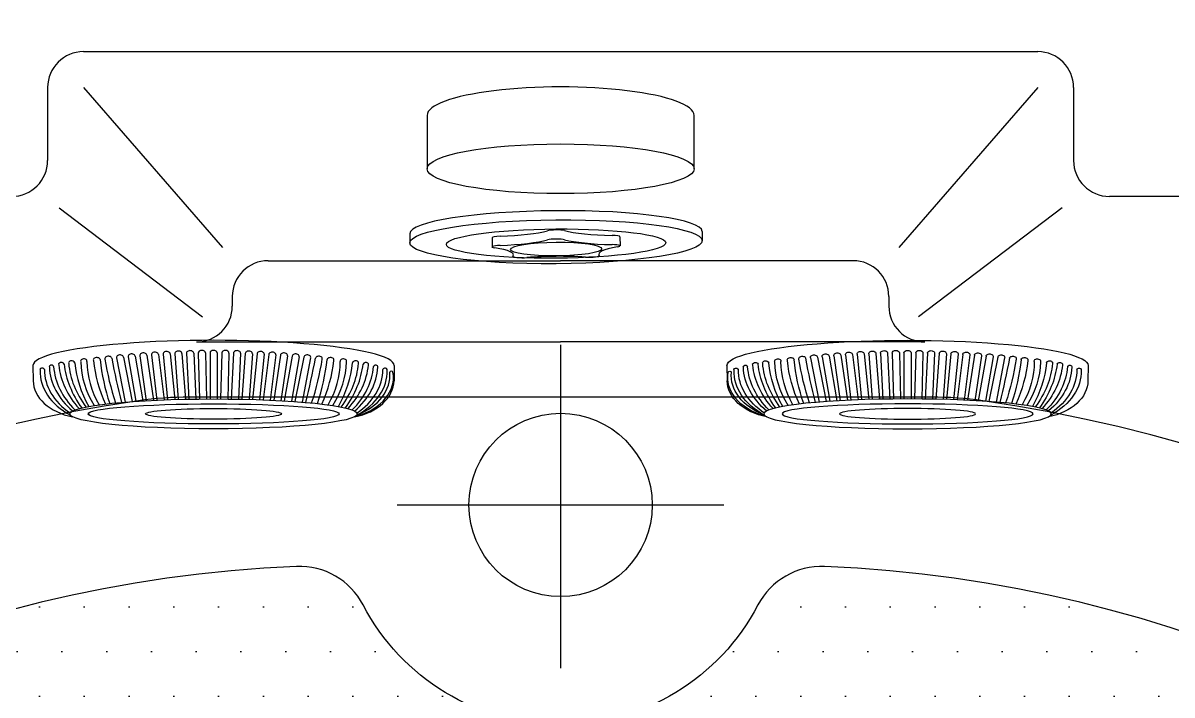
# Model space of a CAD drawing. Header units: millimetres. Extents: x -1272.84 to -1271.34, y 2198.98 to 2200.47.
# Drawn here: x -1272.2385 to -1271.9177, y 2200.0736 to 2200.2612 of the extents above; entities that cross this region are included whole.
import ezdxf

# ---------------------------------------------------------------- set-up
doc = ezdxf.new("R2010")
doc.units = ezdxf.units.MM
doc.header["$LTSCALE"] = 10
doc.linetypes.add('CENTER2', pattern=[1.125, 0.75, -0.125, 0.125, -0.125])
for name, color, linetype in [('CONTOR05', 7, 'Continuous'), ('jacuzzi', 1, 'Continuous'), ('LCOTA02', 1, 'Continuous')]:
    doc.layers.add(name, color=color, linetype=linetype)

# ---------------------------------------------------------------- blocks, each defined once
blk = doc.blocks.new('A$C1E5B20B9')
at = {"layer": 'LCOTA02'}
for p, q in [((12.000000421062, 79.99999989069056), (17.000000421062, 79.99999989069056)), ((14.5565718559368, 57.48794447257129), (19.5565718559368, 57.48794447257129)), ((14.55657185593681, 22.51205530881006), (20.02288303118667, 22.51205530881006)), ((12.00000042106194, -1.093094397219829e-07), (17.00000042106194, -1.093094397219829e-07))]:
    blk.add_line(p, q, dxfattribs=at)
for centre, major_axis, ratio, start_param, end_param in [((12.00000042106197, 39.99999989069056), (2.26436696011461e-14, 40), 0.3000000000000004, 0, 3.141592653589793), ((14.55657185593677, 54.80805433060459), (2.148789360523377e-14, 2.679890141966695), 0.2999999999999979, 6.283185307179586, 7.661464324195041), ((19.55657185593677, 54.80805433060459), (2.148789360523377e-14, 2.679890141966695), 0.2999999999999979, 5.533224820882068, 7.661464324195041), ((23.98973984163953, 70.67157254120889), (1.356154440721999e-14, 19), 0.3000000000000002, 2.391632167292286, 3.263234609169324), ((8.1727610004843, 58.95607427712298), (1.356154440721999e-14, 19), 0.3000000000000002, 3.648269228728207, 4.519871670605245), ((13.1727610004843, 58.95607427712298), (1.356154440721999e-14, 19), 0.3000000000000002, 3.648269228728207, 4.519871670605245), ((24.77894546489203, 49.15188084181591), (-6.373527764264091e-16, 2.679890141966695), 0.2999999999999979, 4.276587759446193, 6.404827262759122), ((30.67500042106197, 39.99999989069056), (1.356154440721999e-14, 19), 0.3000000000000002, 1.134995105856405, 2.006597547733411), ((11.32896746365199, 39.99999989069011), (1.502331544433705e-14, 2.679890141966695), 0.2999999999999979, 0.5066765751384184, 2.634916078451359), ((16.32896746365199, 39.99999989069011), (1.502331544433705e-14, 2.679890141966695), 0.2999999999999979, 0.5066765751384184, 2.634916078451359), ((8.172761000484329, 21.04392550425814), (5.753382475790292e-15, 19), 0.3000000000000002, 4.904906290164154, 5.77650873204114), ((13.17276100048433, 21.04392550425814), (5.753382475790292e-15, 19), 0.3000000000000002, 4.904906290164154, 5.77650873204114), ((24.7789454648921, 30.84811893956498), (1.52054162376018e-14, 2.679890141966695), 0.3000000000000032, 3.019950698010269, 5.148190201323208), ((23.98973984163959, 9.328427240171777), (5.753382475790292e-15, 19), 0.3000000000000002, 6.161543351600057, 7.033145793477069), ((14.55657185593682, 25.19194545077676), (8.467686886808126e-15, 2.679890141966695), 0.3000000000000032, 1.763313636574356, 3.141592653589793), ((19.55657185593682, 25.19194545077676), (8.467686886808126e-15, 2.679890141966695), 0.3000000000000032, 1.763313636574356, 3.891553139887276)]:
    blk.add_ellipse(centre, major_axis=major_axis, ratio=ratio, start_param=start_param, end_param=end_param, dxfattribs=at)
for centre, major_axis, ratio in [((17.00000042106197, 39.99999989069056), (2.26436696011461e-14, 40), 0.3000000000000004), ((18.00000042106197, 39.99999989069056), (1.698275220085957e-14, 30), 0.2666666666666672), ((21.00000042106197, 39.99999989069056), (-9.994447272229953e-15, 12.5), 0.3)]:
    blk.add_ellipse(centre, major_axis=major_axis, ratio=ratio, dxfattribs=at)
blk = doc.blocks.new('A$C00053991')
at = {"layer": 'CONTOR05', "xscale": 0.5, "zscale": 0.5}
blk.add_blockref('A$C1E5B20B9', (-2.512992978154216e-07, 8.891433367352874e-08), dxfattribs=at)
blk = doc.blocks.new('A$C691B2982')
at = {"layer": 'CONTOR05', "xscale": 0.1, "yscale": 0.1, "zscale": 0.1}
blk.add_blockref('A$C00053991', (-4.307653966861835e-07, -1.835559260143782e-08), dxfattribs=at)

msp = doc.modelspace()

# ---------------------------------------------------------------- hatches: boundary and pattern name
at = {"layer": 'jacuzzi'}
h = msp.add_hatch(dxfattribs=at)
h.set_pattern_fill('DOTS', color=256, scale=0.2, style=0)
h.set_pattern_definition([(0, (-1272.765137088278, 2197.960729960086), (0.00625, 0.0125), [0, -0.0125])])
edge = h.paths.add_edge_path()
edge.add_arc((-1272.270531424438, 2199.37573967622), 0.05016722408086002, 186.8412298334487, 238.5477996043261)
edge.add_arc((-1272.088406376098, 2199.673498048568), 0.3992081694380733, 238.5477996047342, 301.4522003952658)
edge.add_arc((-1271.906281327759, 2199.37573967622), 0.05016722408078392, 301.4522003956739, 353.1587701665203)
edge.add_arc((-1271.385648142665, 2199.313277922076), 0.4741994264145386, 131.3313099803079, 173.1587701662975, ccw=False)
edge.add_arc((-1271.764745958826, 2199.744320628892), 0.09983277592002181, 311.3313099803109, 359.8424422211991)
edge.add_arc((-1272.02967419605, 2199.745049157417), 0.3647620148359471, 359.8424422213265, 447.6461797344311)
edge.add_arc((-1272.015517443585, 2200.089453448475), 0.02006688963199338, 87.64617973401305, 152.4292916128175)
edge.add_arc((-1272.088406376098, 2200.127511426494), 0.06215966431384867, 270, 332.4292916134325, ccw=False)
edge.add_arc((-1272.088406376098, 2200.127511426494), 0.0621596643140947, 207.5707083864705, 270, ccw=False)
edge.add_arc((-1272.161295308611, 2200.089453448475), 0.02006688963183223, 27.570708387483, 92.35382026663562)
edge.add_arc((-1272.147138556146, 2199.745049157417), 0.3647620148359703, 92.35382026556887, 180.1575577786735)
edge.add_arc((-1272.412066793371, 2199.744320628892), 0.09983277591959702, 180.1575577788013, 228.6686900197871)
edge.add_arc((-1272.791164609532, 2199.313277922076), 0.4741994264145816, 6.841229833702528, 48.66869001969212, ccw=False)

# ---------------------------------------------------------------- linework, layer by layer
for p, q in [((-1272.221605775969, 2200.253226559316), (-1271.955206976228, 2200.253226559316)), ((-1272.231605775969, 2200.243226559316), (-1272.231605775969, 2200.222829152247)), ((-1272.221605775969, 2200.243226559316), (-1272.18281895166, 2200.198506686729)), ((-1271.955206976228, 2200.243226559316), (-1271.993993800537, 2200.198506686729)), ((-1271.945206976228, 2200.243226559316), (-1271.945206976228, 2200.222829152247)), ((-1272.125665969501, 2200.235434917324), (-1272.125665969501, 2200.220519793178)), ((-1272.051146782697, 2200.220519793178), (-1272.051146782697, 2200.235434917324)), ((-1271.715926063712, 2200.212795707431), (-1271.935173531412, 2200.212795707431)), ((-1272.22841416385, 2200.209637996601), (-1272.188335716354, 2200.179202133609)), ((-1271.948398588347, 2200.209637996601), (-1271.988477035842, 2200.179202133609)), ((-1272.170048704641, 2200.194864661574), (-1272.088406376098, 2200.194864661574)), ((-1272.006764047556, 2200.194864661574), (-1272.088406376098, 2200.194864661574)), ((-1272.180048704641, 2200.184864661574), (-1272.180048704641, 2200.182204237064)), ((-1271.996764047556, 2200.184864661574), (-1271.996764047556, 2200.182204237064)), ((-1272.190048704641, 2200.172204237064), (-1272.088406376098, 2200.172204237064)), ((-1271.986764047556, 2200.172204237064), (-1272.088406376098, 2200.172204237064)), ((-1272.203938554882, 2200.168474632791), (-1272.202048091766, 2200.155884044237)), ((-1272.202628365741, 2200.168560233004), (-1272.201094831749, 2200.155928025575)), ((-1272.200669446615, 2200.168682659131), (-1272.199085683701, 2200.156010914076)), ((-1272.199367350169, 2200.168752730441), (-1272.198132104139, 2200.156045788843)), ((-1272.197395649733, 2200.168850716123), (-1272.196122938801, 2200.156110286124)), ((-1272.196102033445, 2200.168905237185), (-1272.19516891332, 2200.15613677851)), ((-1272.194118161469, 2200.168978752575), (-1272.193160251888, 2200.15618415002)), ((-1272.192833413273, 2200.169017706782), (-1272.192205565217, 2200.15620275823)), ((-1272.190837980176, 2200.169066729487), (-1272.19019778977, 2200.156233871261)), ((-1272.189562488363, 2200.169090104973), (-1272.189242183222, 2200.156244916499)), ((-1272.187556105029, 2200.169114620059), (-1272.187235572678, 2200.156260319822)), ((-1272.186280224682, 2200.169122409704), (-1272.186280224682, 2200.15626397171)), ((-1272.184274266171, 2200.169122409704), (-1272.184274266171, 2200.156263946163)), ((-1272.182998385825, 2200.169114620059), (-1272.18331891942, 2200.156260269902)), ((-1272.18099200249, 2200.169090104973), (-1272.18131231016, 2200.156244815066)), ((-1272.179716510678, 2200.169066729487), (-1272.180356707378, 2200.156233745094)), ((-1272.17772107758, 2200.169017706782), (-1272.178348934404, 2200.15620257928)), ((-1272.176436329384, 2200.168978752575), (-1272.177394254269, 2200.15618394562)), ((-1272.174452457408, 2200.168905237185), (-1272.17538559649, 2200.156136519115)), ((-1272.17315884112, 2200.168850716123), (-1272.174431580623, 2200.156110000113)), ((-1272.171187140684, 2200.168752730441), (-1272.172422420189, 2200.156045444482)), ((-1272.169885044239, 2200.168682659131), (-1272.171468853734, 2200.156010541372)), ((-1272.167926125112, 2200.168560233004), (-1272.16945971202, 2200.155927589685)), ((-1272.166615935971, 2200.168474632791), (-1272.168506469163, 2200.155883577529)), ((-1272.010196816226, 2200.168474632791), (-1272.008306283034, 2200.155883577529)), ((-1272.008886627085, 2200.168560233004), (-1272.007353040176, 2200.155927589685)), ((-1272.006927707958, 2200.168682659131), (-1272.005343898463, 2200.156010541372)), ((-1272.005625611512, 2200.168752730441), (-1272.004390332007, 2200.156045444482)), ((-1272.003653911077, 2200.168850716123), (-1272.002381171573, 2200.156110000113)), ((-1272.002360294788, 2200.168905237185), (-1272.001427155707, 2200.156136519115)), ((-1272.000376422812, 2200.168978752575), (-1271.999418497928, 2200.15618394562)), ((-1271.999091674617, 2200.169017706782), (-1271.998463817793, 2200.15620257928)), ((-1271.997096241519, 2200.169066729487), (-1271.996456044819, 2200.156233745094)), ((-1271.995820749707, 2200.169090104973), (-1271.995500442036, 2200.156244815066)), ((-1271.993814366372, 2200.169114620059), (-1271.993493832777, 2200.156260269902)), ((-1271.992538486026, 2200.169122409704), (-1271.992538486026, 2200.156263946163)), ((-1271.990532527515, 2200.169122409704), (-1271.990532527515, 2200.15626397171)), ((-1271.989256647168, 2200.169114620059), (-1271.989577179519, 2200.156260319822)), ((-1271.987250263833, 2200.169090104973), (-1271.987570568975, 2200.156244916499)), ((-1271.985974772021, 2200.169066729487), (-1271.986614962427, 2200.156233871261)), ((-1271.983979338924, 2200.169017706782), (-1271.98460718698, 2200.15620275823)), ((-1271.982694590728, 2200.168978752575), (-1271.983652500309, 2200.15618415002)), ((-1271.980710718752, 2200.168905237185), (-1271.981643838876, 2200.15613677851)), ((-1271.979417102463, 2200.168850716123), (-1271.980689813396, 2200.156110286124)), ((-1271.977445402028, 2200.168752730441), (-1271.978680648057, 2200.156045788843)), ((-1271.976143305582, 2200.168682659131), (-1271.977727068495, 2200.156010914076)), ((-1271.974184386455, 2200.168560233004), (-1271.975717920447, 2200.155928025575)), ((-1271.972874197314, 2200.168474632791), (-1271.974764660431, 2200.155884044237)), ((-1272.235695342384, 2200.16563718821), (-1272.235641659906, 2200.161331206314)), ((-1272.212375649991, 2200.167743443704), (-1272.20997202195, 2200.155382993099)), ((-1272.2104587241, 2200.167938937692), (-1272.207968410731, 2200.155535287451)), ((-1272.209133509474, 2200.168055512764), (-1272.207016132373, 2200.155601023075)), ((-1272.207201978734, 2200.168226700471), (-1272.205009423057, 2200.155726847369)), ((-1272.205884083769, 2200.168327803512), (-1272.204056511143, 2200.155780966812)), ((-1272.164670407084, 2200.168327803512), (-1272.166498057897, 2200.155780430035)), ((-1272.163352512119, 2200.168226700471), (-1272.165545167977, 2200.155726276234)), ((-1272.16142098138, 2200.168055512764), (-1272.163538469175, 2200.155600371962)), ((-1272.160095766753, 2200.167938937692), (-1272.162586218783, 2200.155534596813)), ((-1272.158178840862, 2200.167743443704), (-1272.160582621618, 2200.155382207777)), ((-1272.134859221982, 2200.16563718821), (-1272.13491290446, 2200.161331206314)), ((-1272.134859148469, 2200.16563718821), (-1272.134912830947, 2200.161331206314)), ((-1272.041953603728, 2200.16563718821), (-1272.04189992125, 2200.161331206314)), ((-1272.041953530214, 2200.16563718821), (-1272.041899847736, 2200.161331206314)), ((-1272.018633911334, 2200.167743443704), (-1272.016230130579, 2200.155382207777)), ((-1272.016716985444, 2200.167938937692), (-1272.014226533414, 2200.155534596813)), ((-1272.015391770817, 2200.168055512764), (-1272.013274283022, 2200.155600371962)), ((-1272.013460240078, 2200.168226700471), (-1272.011267584219, 2200.155726276234)), ((-1272.012142345113, 2200.168327803512), (-1272.0103146943, 2200.155780430035)), ((-1271.970928668427, 2200.168327803512), (-1271.972756241053, 2200.155780966812)), ((-1271.969610773462, 2200.168226700471), (-1271.97180332914, 2200.155726847369)), ((-1271.967679242723, 2200.168055512764), (-1271.969796619823, 2200.155601023075)), ((-1271.966354028096, 2200.167938937692), (-1271.968844341465, 2200.155535287451)), ((-1271.964437102206, 2200.167743443704), (-1271.966840730247, 2200.155382993099)), ((-1271.941117409812, 2200.16563718821), (-1271.94117109229, 2200.161331206314)), ((-1271.984844772817, 2200.156767942344), (-1272.191967979379, 2200.156767942344))]:
    msp.add_line(p, q, dxfattribs=at)
at = {"layer": 'jacuzzi', "linetype": 'CENTER2', "ltscale": 0.5}
for p, q in [((-1272.088406376098, 2200.171358083217), (-1272.088406376098, 2200.081079988367)), ((-1272.133991660379, 2200.126665272648), (-1272.042821091817, 2200.126665272648))]:
    msp.add_line(p, q, dxfattribs=at)
at = {"layer": 'jacuzzi'}
msp.add_lwpolyline([(-1272.206265531575, 2200.155744024788, 0.3737110372362988), (-1272.562066226224, 2199.743908144111, 0.2148886688782673), (-1272.511128609403, 2199.631685125588, -0.1845604457466464), (-1272.370151496141, 2199.363787990072, 0.2295200161947659), (-1272.322884641058, 2199.29014678985, 0.2815789122759005), (-1271.853928111138, 2199.29014678985, 0.2295200161947674), (-1271.806661256056, 2199.363787990072, -0.184560445746646), (-1271.665684142794, 2199.631685125588, 0.2148886688782673), (-1271.614746525973, 2199.743908144111, 0.3737110372361807), (-1271.970547220621, 2200.155744024788)], format="xyb", dxfattribs=at)
msp.add_lwpolyline([(-1272.320341460289, 2199.369763833146, 0.2295200161947658), (-1272.296708032748, 2199.332943233035, 0.2815789122758995), (-1271.880104719448, 2199.332943233035, 0.229520016194766), (-1271.856471291907, 2199.369763833146, -0.1845604457466463), (-1271.698815184945, 2199.669355862479, 0.2148886688782685), (-1271.664913560372, 2199.744046098887, 0.4030304242271214), (-1272.014693289228, 2200.109503406807, 0.2904469503869992), (-1272.033305543584, 2200.098741266192, -0.2793427938513098), (-1272.088406376098, 2200.06535176218, -0.2793427938513119), (-1272.143507208613, 2200.098741266192, 0.2904469503870055), (-1272.162119462969, 2200.109503406807, 0.4030304242271197), (-1272.511899191825, 2199.744046098887, 0.2148886688782704), (-1272.477997567252, 2199.669355862479, -0.1845604457466463)], format="xyb", close=True, dxfattribs=at)
at = {"layer": 'jacuzzi', "color": 3}
msp.add_circle((-1272.088406376098, 2199.723665272648), 0.7475, dxfattribs=at)
at = {"layer": 'jacuzzi'}
msp.add_circle((-1272.088406376098, 2200.126665272648), 0.02558528428093647, dxfattribs=at)
for centre, radius, start, end in [((-1272.088406376098, 2199.723665272648), 0.6717391304347825, 278.7373648686237, 261.2626351313762), ((-1272.221605775969, 2200.243226559316), 0.01000000000000001, 90, 180), ((-1271.955206976228, 2200.243226559316), 0.01000000000000001, 0, 90), ((-1272.241639220785, 2200.222829152247), 0.01003344481605352, 270, 0), ((-1271.935173531412, 2200.222829152247), 0.01003344481605352, 180, 270), ((-1272.170048704641, 2200.184864661574), 0.01000000000000001, 90, 180), ((-1272.006764047556, 2200.184864661574), 0.01000000000000001, 0, 90), ((-1272.190048704641, 2200.182204237064), 0.01000000000000001, 270, 0), ((-1271.986764047556, 2200.182204237064), 0.01000000000000001, 180, 270), ((-1272.191967979379, 2200.056433494183), 0.1003344481605352, 90, 98.19247486610232), ((-1271.984844772817, 2200.056433494183), 0.1003344481605352, 81.80752513389771, 90)]:
    msp.add_arc(centre, radius, start, end, dxfattribs=at)
for centre, major_axis, ratio, start_param, end_param in [((-1272.088406376099, 2200.235434917324), (-0.03725959340193685, 4.56283348208502e-18), 0.2131837287456353, 3.141592653589792, 6.283185307179586), ((-1272.185277282183, 2200.16563718821), (-0.05041806020110911, 1.187059894489453e-12), 0.1388150877460136, 3.139581304668516, 6.286646506526751), ((-1272.211422876499, 2200.167868526922), (0.0009693851424897968, 5.160503501327432e-14), 0.6999999997521024, 0.1039506285036356, 3.32698651575925), ((-1272.208171941767, 2200.168164314352), (0.0009740488688911968, 1.697702104595549e-12), 0.700000000248551, 0.09162563733108908, 3.301849643615919), ((-1272.204914266558, 2200.168420353458), (-0.000978788036872598, 2.009821143516471e-12), 0.6999999996025703, 3.220898126328868, 6.418679018817156), ((-1272.201650835983, 2200.168636576522), (-0.0009835949292537833, 4.28955670665392e-12), 0.699999999583292, 3.208573025957386, 6.394294969650666), ((-1272.198382636288, 2200.168812927503), (-0.0009884617874468015, 1.123803278940741e-11), 0.6999999994290066, 3.196233745053035, 6.37029507089809), ((-1272.195110654601, 2200.168949362028), (-0.000993380835964463, 1.312116950061988e-11), 0.6999999993310914, 3.183871529778687, 6.346683501637875), ((-1272.191835878687, 2200.169045847386), (-0.0009983443103379192, 2.154995253310633e-11), 0.6999999995357455, 3.171478178391752, 6.323463761761579), ((-1272.188559296696, 2200.169102362516), (0.001003344481445219, 1.291458079082879e-13), 0.699999999912396, 0.01745329229253012, 3.159045945882323), ((-1272.1852768802, 2200.169122409704), (-0.001003344481659951, 2.351506449570025e-13), 0.7000000000226616, 3.141592653924603, 6.283185307514396), ((-1272.181995194157, 2200.169102362516), (-0.001003344481670071, 3.300684755285351e-13), 0.6999999997572589, 3.124139361583381, 6.265732015173174), ((-1272.178718612167, 2200.169045847386), (-0.000998344309685101, 8.391602959064382e-12), 0.700000000530857, 3.101314241883324, 6.253299825245165), ((-1272.175443836252, 2200.168949362028), (-0.000993380834834565, 1.608890335715893e-11), 0.7000000009233994, 3.078094501210543, 6.240906473045529), ((-1272.172171854565, 2200.168812927503), (0.0009884617870667138, 1.738227025371964e-12), 0.7000000000589661, -0.08710974994392595, 3.086951575884308), ((-1272.16890365487, 2200.168636576522), (0.0009835949292539335, 4.294476428923339e-12), 0.699999999597461, -0.1111096624759507, 3.074612281216423), ((-1272.165640224295, 2200.168420353458), (0.0009787880368728591, 2.016956021197344e-12), 0.699999999619614, -0.1354937116446291, 3.06228718084226), ((-1272.162382549086, 2200.168164314352), (0.0009740488697114672, 7.04137669267487e-12), 0.6999999990702814, -0.1602570029791011, 3.049967003364404), ((-1272.159131614354, 2200.167868526922), (-0.00096938514220813, 3.69623991061944e-12), 0.7000000002633422, 2.956198796873871, 6.179234684092886), ((-1272.230545574359, 2200.165251377526), (-0.0006165896928344732, 5.688456972229206e-13), 0.6999999996152939, 3.269343161438151, 6.661565203408864), ((-1272.196661857, 2200.166535273321), (-0.03331843606027615, 1.534280784328365e-12), 0.7000000000224214, 0.05271539907722289, 0.6088478501118417), ((-1272.227773481863, 2200.165898944344), (0.00077939916376287, 2.333813568550541e-12), 0.7000000012314852, 0.2206012774094606, 3.434956928020081), ((-1272.191429456708, 2200.167537669132), (0.03717881005742964, 5.774312806989809e-13), 0.6999999999982839, 3.210676635653845, 3.707867479887868), ((-1272.179853656887, 2200.16866947537), (-0.04731115025075047, 1.172581215727412e-12), 0.7000000000224723, 0.08013783150323484, 0.467107320652778), ((-1272.224894038587, 2200.166315960841), (-0.0008561418801633133, 6.604834555119748e-13), 0.6999999996038307, 3.134641145811425, 6.506676660813463), ((-1272.183001666814, 2200.167932387154), (-0.04280023457011388, 3.203196922104309e-12), 0.7000000000883847, 0.05841916191395247, 0.483046436720231), ((-1272.165910769345, 2200.169091265816), (-0.05826260878899329, 1.642135771880932e-12), 0.7000000000452782, 0.06820417156223324, 0.3747138374512125), ((-1272.221509466132, 2200.16682748758), (-0.0008886337867149571, 2.264686975608694e-13), 0.7000000003529172, 2.954169595472287, 6.630528165036512), ((-1272.178231599077, 2200.166915385646), (-0.04411550891630416, 1.341570366862778e-12), 0.7000000000509082, 0.009703318121861315, 0.416433136726831), ((-1272.173123650461, 2200.166918264771), (-0.04751366135416953, 5.84671241897158e-13), 0.7000000000412566, 0.006214227388914972, 0.3789353979649865), ((-1272.217900591229, 2200.1671580364), (0.0009603145047915937, 6.273059119593072e-12), 0.7000000009142198, 0.1286564736410076, 3.378354690493554), ((-1272.14431806493, 2200.170753263021), (-0.07470866860396423, 3.88393996942003e-12), 0.7000000000628971, 0.07182430420982078, 0.3091613220164344), ((-1272.106182046333, 2200.172794713402), (-0.111049609579351, 8.748382142206818e-12), 0.7000000001273973, 0.07146300347251766, 0.2312429042366042), ((-1272.21466608702, 2200.167533070572), (0.0009648045041018347, 9.949583210421963e-13), 0.7000000003793947, 0.1162906750501371, 3.352490578136844), ((-1272.070342564456, 2200.178309815786), (0.14610189333232, 3.476239000792653e-12), 0.6999999999778906, 3.248552941013562, 3.370071003354361), ((-1271.755732132845, 2200.210224529535), (-0.4620038747431999, 8.757837062481201e-11), 0.7000000003096652, 0.1321491044613612, 0.1706767775089038), ((-1272.614822358008, 2200.210224529535), (-0.4620038747317207, 1.197089598334403e-10), 0.6999999995703086, 2.970913251203374, 3.00944354962569), ((-1272.300211926397, 2200.178309815786), (-0.1461018933326842, 2.114003209314067e-12), 0.6999999999641039, 2.913105035797859, 3.034632366150857), ((-1272.155888403833, 2200.167533070572), (0.0009648045045952633, 2.045993547527849e-12), 0.6999999997186975, -0.210897929142317, 3.02530197398645), ((-1272.264372444521, 2200.172794713402), (0.1110496095792848, 7.438131766401713e-12), 0.7000000001251293, -0.2312565229525978, -0.07146300345593737), ((-1272.226236425923, 2200.170753263021), (0.07470866860385197, 1.192264516296975e-12), 0.7000000000117728, -0.3091835678319625, -0.07182430416371499), ((-1272.152653899624, 2200.1671580364), (-0.0009603145055331861, 9.688970449208141e-13), 0.6999999998347166, 2.90483060860975, 6.154528825548461), ((-1272.197430840392, 2200.166918264771), (-0.04751366135393364, 1.3264735408407e-12), 0.6999999999892064, 2.762616762096918, 3.135378426257847), ((-1272.192322891776, 2200.166915385646), (-0.04411550891606086, 9.648801555282178e-13), 0.6999999999854415, 2.725110511176193, 3.131889335541659), ((-1272.204643721508, 2200.169091265816), (0.05826260878873431, 8.26774841651964e-13), 0.7000000000239002, -0.3747566237171249, -0.06820417154463176), ((-1272.149045024721, 2200.16682748758), (0.0008886337867137186, 2.307360580045102e-13), 0.7000000003681008, -0.3473428578564397, 3.329015711696589), ((-1272.18755282404, 2200.167932387154), (-0.04280023456994345, 1.28052195705797e-12), 0.6999999999925549, 2.658481642610449, 3.083173491817257), ((-1272.190700833966, 2200.16866947537), (0.04731115025076688, 1.464194664629767e-12), 0.7000000000237476, -0.4671752666139501, -0.08013783151186638), ((-1272.179125034145, 2200.167537669132), (0.03717881005769916, 3.246028032543607e-13), 0.7000000000084077, -0.5663730940738119, -0.06908398209720956), ((-1272.173892633853, 2200.166535273321), (-0.03331843605995304, 1.106555067067415e-12), 0.6999999999831377, 2.532603002158949, 3.088877254622327), ((-1272.145660452266, 2200.166315960841), (0.0008561418801633133, 6.604845961220879e-13), 0.6999999996038306, -0.2234913536338798, 3.14854416136816), ((-1272.14278100899, 2200.165898944344), (-0.000779399163759208, 2.372863484309207e-12), 0.7000000011862288, 2.84822837921013, 6.062584029826149), ((-1272.140008916494, 2200.165251377526), (-0.0006165896927285611, 5.252816246229156e-13), 0.6999999999776131, 2.763212760032968, 6.155434801910624), ((-1272.211810728755, 2200.163838720946), (0.02190813457417783, 5.248120231101599e-13), 0.6999999999937516, 3.112872076726385, 4.051052320053436), ((-1272.233136853434, 2200.164438554811), (0.0006165896927285611, 5.252814877125008e-13), 0.6999999999776129, 0.127750505268962, 3.519972547146617), ((-1272.208117273233, 2200.164424326703), (0.02440821539287219, 3.906001775569981e-13), 0.700000000022818, 3.137541488762141, 3.928280716601303), ((-1272.202210847011, 2200.165683603801), (0.0289200567374189, 1.557562858843645e-13), 0.7000000000135738, 3.17082372517007, 3.824474690303674), ((-1272.168343643842, 2200.165683603801), (0.02892005673765117, 6.934158748450567e-14), 0.7000000000080151, -0.6862540101038496, -0.02923107159139371), ((-1272.16243721762, 2200.164424326703), (-0.02440821539309933, 3.125779957788529e-13), 0.7000000000124494, 2.344517019973174, 3.145643818412901), ((-1272.158743762098, 2200.163838720946), (0.02190813457438122, 5.979072485684671e-13), 0.7000000000092446, -0.9105134673823909, 0.02872057678929507), ((-1272.154212473656, 2200.162829336134), (-0.01816931331619799, 9.700014355600297e-14), 0.7000000000005513, 2.084399600816129, 3.210572020412835), ((-1272.15166280433, 2200.162231468689), (-0.01658920247605038, 3.408429247503183e-13), 0.7000000000181844, 1.974351408293914, 3.270986582138003), ((-1272.137417637419, 2200.164438554811), (-0.0006165896927285611, 5.252816246229156e-13), 0.6999999999776131, 2.763212760032968, 6.155434801910624), ((-1272.135648444075, 2200.163702101485), (0.0004379599317154328, 1.159157122784127e-12), 0.7000000003035304, 0.0906649703601572, 3.129019443515369), ((-1272.220592065746, 2200.161423141386), (-0.0150501672242706, 5.170388390299136e-13), 0.6999999999847184, 0.008726646288603979, 1.299348421108465), ((-1272.14996249862, 2200.161423141386), (-0.01505016722426375, 5.601247751868688e-13), 0.6999999999877573, 1.841162923230308, 3.132866007403468), ((-1272.185282164342, 2200.152096152647), (-0.04013377926457905, 1.147467918404708e-13), 0.1038802848597345, 3.141592653617316, 9.424777960796902)]:
    msp.add_ellipse(centre, major_axis=major_axis, ratio=ratio, start_param=start_param, end_param=end_param, dxfattribs=at)
for centre, major_axis, ratio in [((-1272.088406376099, 2200.220519793178), (0.03725959340193685, -6.844250223127529e-18), 0.1862552416096951), ((-1272.185282164342, 2200.152096152647), (0.03504589577687511, 2.686904817593207e-13), 0.08006220108714714), ((-1272.185282164342, 2200.152096152647), (0.01896779319963571, 2.213173705529969e-13), 0.07864071626268274)]:
    msp.add_ellipse(centre, major_axis=major_axis, ratio=ratio, dxfattribs=at)
at = {"layer": 'jacuzzi', "extrusion": (0, 0, -1)}
for centre, major_axis, ratio, start_param, end_param in [((-1271.991535470013, 2200.16563718821), (0.05041806020110911, 1.187059894489453e-12), 0.1388150877460136, 3.139581304668516, 6.286646506526751), ((-1272.017681137842, 2200.167868526922), (0.00096938514220813, 3.69623991061944e-12), 0.7000000002633422, 2.956198796873871, 6.179234684092886), ((-1272.014430203111, 2200.168164314352), (-0.0009740488697114672, 7.04137669267487e-12), 0.6999999990702814, -0.1602570029791011, 3.049967003364404), ((-1272.011172527901, 2200.168420353458), (-0.0009787880368728591, 2.016956021197344e-12), 0.699999999619614, -0.1354937116446291, 3.06228718084226), ((-1272.007909097327, 2200.168636576522), (-0.0009835949292539335, 4.294476428923339e-12), 0.699999999597461, -0.1111096624759507, 3.074612281216423), ((-1272.004640897632, 2200.168812927503), (-0.0009884617870667138, 1.738227025371964e-12), 0.7000000000589661, -0.08710974994392595, 3.086951575884308), ((-1272.001368915945, 2200.168949362028), (0.000993380834834565, 1.608890335715893e-11), 0.7000000009233994, 3.078094501210543, 6.240906473045529), ((-1271.99809414003, 2200.169045847386), (0.000998344309685101, 8.391602959064382e-12), 0.700000000530857, 3.101314241883324, 6.253299825245165), ((-1271.994817558039, 2200.169102362516), (0.001003344481670071, 3.300684755285351e-13), 0.6999999997572589, 3.124139361583381, 6.265732015173174), ((-1271.991535871996, 2200.169122409704), (0.001003344481659951, 2.351506449570025e-13), 0.7000000000226616, 3.141592653924603, 6.283185307514396), ((-1271.988253455501, 2200.169102362516), (-0.001003344481445219, 1.291458079082879e-13), 0.699999999912396, 0.01745329229253012, 3.159045945882323), ((-1271.98497687351, 2200.169045847386), (0.0009983443103379192, 2.154995253310633e-11), 0.6999999995357455, 3.171478178391752, 6.323463761761579), ((-1271.981702097595, 2200.168949362028), (0.000993380835964463, 1.312116950061988e-11), 0.6999999993310914, 3.183871529778687, 6.346683501637875), ((-1271.978430115908, 2200.168812927503), (0.0009884617874468015, 1.123803278940741e-11), 0.6999999994290066, 3.196233745053035, 6.37029507089809), ((-1271.975161916213, 2200.168636576522), (0.0009835949292537833, 4.28955670665392e-12), 0.699999999583292, 3.208573025957386, 6.394294969650666), ((-1271.971898485639, 2200.168420353458), (0.000978788036872598, 2.009821143516471e-12), 0.6999999996025703, 3.220898126328868, 6.418679018817156), ((-1271.968640810429, 2200.168164314352), (-0.0009740488688911968, 1.697702104595549e-12), 0.700000000248551, 0.09162563733108908, 3.301849643615919), ((-1271.965389875698, 2200.167868526922), (-0.0009693851424897968, 5.160503501327432e-14), 0.6999999997521024, 0.1039506285036356, 3.32698651575925), ((-1272.036803835702, 2200.165251377526), (0.0006165896927285611, 5.252816246229156e-13), 0.6999999999776131, 2.763212760032968, 6.155434801910624), ((-1272.002920118344, 2200.166535273321), (0.03331843605995304, 1.106555067067415e-12), 0.6999999999831377, 2.532603002158949, 3.088877254622327), ((-1272.034031743207, 2200.165898944344), (0.000779399163759208, 2.372863484309207e-12), 0.7000000011862288, 2.84822837921013, 6.062584029826149), ((-1271.997687718051, 2200.167537669132), (-0.03717881005769916, 3.246028032543607e-13), 0.7000000000084077, -0.5663730940738119, -0.06908398209720956), ((-1271.986111918231, 2200.16866947537), (-0.04731115025076688, 1.464194664629767e-12), 0.7000000000237476, -0.4671752666139501, -0.08013783151186638), ((-1272.031152299931, 2200.166315960841), (-0.0008561418801633133, 6.604845961220879e-13), 0.6999999996038306, -0.2234913536338798, 3.14854416136816), ((-1271.989259928157, 2200.167932387154), (0.04280023456994345, 1.28052195705797e-12), 0.6999999999925549, 2.658481642610449, 3.083173491817257), ((-1271.972169030688, 2200.169091265816), (-0.05826260878873431, 8.26774841651964e-13), 0.7000000000239002, -0.3747566237171249, -0.06820417154463176), ((-1272.027767727476, 2200.16682748758), (-0.0008886337867137186, 2.307360580045102e-13), 0.7000000003681008, -0.3473428578564397, 3.329015711696589), ((-1271.979381911804, 2200.166918264771), (0.04751366135393364, 1.3264735408407e-12), 0.6999999999892064, 2.762616762096918, 3.135378426257847), ((-1272.024158852573, 2200.1671580364), (0.0009603145055331861, 9.688970449208141e-13), 0.6999999998347166, 2.90483060860975, 6.154528825548461), ((-1271.950576326274, 2200.170753263021), (-0.07470866860385197, 1.192264516296975e-12), 0.7000000000117728, -0.3091835678319625, -0.07182430416371499), ((-1271.912440307676, 2200.172794713402), (-0.1110496095792848, 7.438131766401713e-12), 0.7000000001251293, -0.2312565229525978, -0.07146300345593737), ((-1272.020924348363, 2200.167533070572), (-0.0009648045045952633, 2.045993547527849e-12), 0.6999999997186975, -0.210897929142317, 3.02530197398645), ((-1271.8766008258, 2200.178309815786), (0.1461018933326842, 2.114003209314067e-12), 0.6999999999641039, 2.913105035797859, 3.034632366150857), ((-1271.561990394189, 2200.210224529535), (0.4620038747317207, 1.197089598334403e-10), 0.6999999995703086, 2.970913251203374, 3.00944354962569), ((-1272.421080619351, 2200.210224529535), (0.4620038747431999, 8.757837062481201e-11), 0.7000000003096652, 0.1321491044613612, 0.1706767775089038), ((-1272.10647018774, 2200.178309815786), (-0.14610189333232, 3.476239000792653e-12), 0.6999999999778906, 3.248552941013562, 3.370071003354361), ((-1271.962146665177, 2200.167533070572), (-0.0009648045041018347, 9.949583210421963e-13), 0.7000000003793947, 0.1162906750501371, 3.352490578136844), ((-1272.070630705864, 2200.172794713402), (0.111049609579351, 8.748382142206818e-12), 0.7000000001273973, 0.07146300347251766, 0.2312429042366042), ((-1272.032494687266, 2200.170753263021), (0.07470866860396423, 3.88393996942003e-12), 0.7000000000628971, 0.07182430420982078, 0.3091613220164344), ((-1271.958912160967, 2200.1671580364), (-0.0009603145047915937, 6.273059119593072e-12), 0.7000000009142198, 0.1286564736410076, 3.378354690493554), ((-1272.003689101736, 2200.166918264771), (0.04751366135416953, 5.84671241897158e-13), 0.7000000000412566, 0.006214227388914972, 0.3789353979649865), ((-1271.99858115312, 2200.166915385646), (0.04411550891630416, 1.341570366862778e-12), 0.7000000000509082, 0.009703318121861315, 0.416433136726831), ((-1272.010901982852, 2200.169091265816), (0.05826260878899329, 1.642135771880932e-12), 0.7000000000452782, 0.06820417156223324, 0.3747138374512125), ((-1271.955303286064, 2200.16682748758), (0.0008886337867149571, 2.264686975608694e-13), 0.7000000003529172, 2.954169595472287, 6.630528165036512), ((-1271.993811085383, 2200.167932387154), (0.04280023457011388, 3.203196922104309e-12), 0.7000000000883847, 0.05841916191395247, 0.483046436720231), ((-1271.996959095309, 2200.16866947537), (0.04731115025075047, 1.172581215727412e-12), 0.7000000000224723, 0.08013783150323484, 0.467107320652778), ((-1271.985383295489, 2200.167537669132), (-0.03717881005742964, 5.774312806989809e-13), 0.6999999999982839, 3.210676635653845, 3.707867479887868), ((-1271.980150895196, 2200.166535273321), (0.03331843606027615, 1.534280784328365e-12), 0.7000000000224214, 0.05271539907722289, 0.6088478501118417), ((-1271.951918713609, 2200.166315960841), (0.0008561418801633133, 6.604834555119748e-13), 0.6999999996038307, 3.134641145811425, 6.506676660813463), ((-1271.949039270333, 2200.165898944344), (-0.00077939916376287, 2.333813568550541e-12), 0.7000000012314852, 0.2206012774094606, 3.434956928020081), ((-1271.946267177838, 2200.165251377526), (0.0006165896928344732, 5.688456972229206e-13), 0.6999999996152939, 3.269343161438151, 6.661565203408864), ((-1272.025149947867, 2200.162231468689), (0.01658920247605038, 3.408429247503183e-13), 0.7000000000181844, 1.974351408293914, 3.270986582138003), ((-1272.041164308122, 2200.163702101485), (-0.0004379599317154328, 1.159157122784127e-12), 0.7000000003035304, 0.0906649703601572, 3.129019443515369), ((-1272.022600278541, 2200.162829336134), (0.01816931331619799, 9.700014355600297e-14), 0.7000000000005513, 2.084399600816129, 3.210572020412835), ((-1272.039395114778, 2200.164438554811), (0.0006165896927285611, 5.252816246229156e-13), 0.6999999999776131, 2.763212760032968, 6.155434801910624), ((-1272.014375534576, 2200.164424326703), (0.02440821539309933, 3.125779957788529e-13), 0.7000000000124494, 2.344517019973174, 3.145643818412901), ((-1272.008469108354, 2200.165683603801), (-0.02892005673765117, 6.934158748450567e-14), 0.7000000000080151, -0.6862540101038496, -0.02923107159139371), ((-1271.974601905186, 2200.165683603801), (-0.0289200567374189, 1.557562858843645e-13), 0.7000000000135738, 3.17082372517007, 3.824474690303674), ((-1271.965002023441, 2200.163838720946), (-0.02190813457417783, 5.248120231101599e-13), 0.6999999999937516, 3.112872076726385, 4.051052320053436), ((-1271.968695478964, 2200.164424326703), (-0.02440821539287219, 3.906001775569981e-13), 0.700000000022818, 3.137541488762141, 3.928280716601303), ((-1271.943675898763, 2200.164438554811), (-0.0006165896927285611, 5.252814877125008e-13), 0.6999999999776129, 0.127750505268962, 3.519972547146617), ((-1272.026850253576, 2200.161423141386), (0.01505016722426375, 5.601247751868688e-13), 0.6999999999877573, 1.841162923230308, 3.132866007403468), ((-1271.95622068645, 2200.161423141386), (0.0150501672242706, 5.170388390299136e-13), 0.6999999999847184, 0.008726646288603979, 1.299348421108465), ((-1271.991530587855, 2200.152096152647), (0.04013377926457905, 1.147467918404708e-13), 0.1038802848597345, 3.141592653617316, 9.424777960796902)]:
    msp.add_ellipse(centre, major_axis=major_axis, ratio=ratio, start_param=start_param, end_param=end_param, dxfattribs=at)
at = {"layer": 'jacuzzi', "extrusion": (0, 0, -0.9999999999999998)}
for centre, major_axis, ratio, start_param, end_param in [((-1271.98448986042, 2200.166915385646), (0.04411550891606086, 9.648801555282178e-13), 0.6999999999854415, 2.725110511176193, 3.131889335541659), ((-1272.018068990099, 2200.163838720946), (-0.02190813457438122, 5.979072485684671e-13), 0.7000000000092446, -0.9105134673823909, 0.02872057678929507)]:
    msp.add_ellipse(centre, major_axis=major_axis, ratio=ratio, start_param=start_param, end_param=end_param, dxfattribs=at)
at = {"layer": 'jacuzzi', "extrusion": (0, 0, -1)}
for major_axis, ratio in [((-0.03504589577687511, 2.686904817593207e-13), 0.08006220108714714), ((-0.01896779319963571, 2.213173705529969e-13), 0.07864071626268274)]:
    msp.add_ellipse((-1271.991530587855, 2200.152096152647), major_axis=major_axis, ratio=ratio, dxfattribs=at)

# ---------------------------------------------------------------- block references
at = {"layer": 'jacuzzi', "xscale": 0.01020408177145011, "yscale": 0.01020408177145011, "zscale": 0.01020408177143622, "rotation": 270.4326863044941}
msp.add_blockref('A$C691B2982', (-1272.130553638597, 2200.208512354277), dxfattribs=at)

doc.saveas('drawing.dxf')
